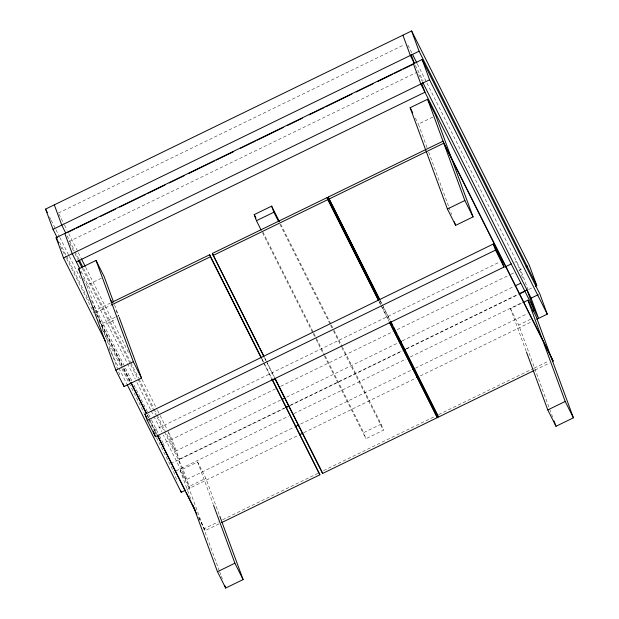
<?xml version="1.0" encoding="UTF-8"?>
<svg xmlns="http://www.w3.org/2000/svg" width="619" height="619" viewBox="0 0 619 619"><rect width="100%" height="100%" fill="white"/><g stroke="black" fill="none" stroke-linecap="round" stroke-linejoin="round"><path stroke-width="0.46" stroke-dasharray="3.1 2.32" d="M58.41 213.029L404.4 44.638M68.91 241.619L417.508 71.959M119.753 374.789L86.815 285.266L101.756 277.993M427.025 147.601L418.374 124.094L434.971 116.016M110.553 302.985L94.908 310.606L122.175 364.893M95.651 312.626L110.43 305.438M115.103 317.261L101.423 323.923L102.166 325.942L115.846 319.288M115.962 316.843L118.523 315.597L115.498 309.57M154.077 430.205L500.067 261.814M514.76 262.224L516.501 261.38L523.303 279.873M275.463 388.871L163.3 443.459L164.267 446.098M280.678 386.326L392.817 331.745M397.166 329.633L510.172 274.627M511.046 274.209L513.654 272.94M518.869 270.402L522.985 268.398M280.546 400.098L175.355 451.297L167.904 431.041M286.628 397.143L397.901 342.98M402.249 340.868L514.389 286.288M284.461 408.014L178.404 459.631L185.862 479.887L294.528 427.002M290.551 405.05L402.69 350.47M406.172 348.776L518.312 294.195M170.751 463.716L284.655 408.277M289.87 405.739L402.01 351.159M406.358 349.039L518.498 294.458M528.85 289.421L532.023 287.881M176.175 470.889L288.57 416.185M293.785 413.647L405.925 359.066M410.273 356.954L522.413 302.374M526.142 351.166L510.505 308.664L522.126 303.008M190.513 498.457L180.199 470.425L197.631 461.936L205.841 478.294L219.482 515.364M300.61 424.038L411.883 369.883M415.357 368.189L527.504 313.609M552.659 417.245L518.722 325.014L531.172 318.955M219.35 570.873L188.408 486.774L205.841 478.294M186.799 489.606L298.629 435.172M303.844 432.635L415.991 378.054M420.332 375.942L532.479 321.362M381.142 424.154L383.378 430.228L365.945 438.716L363.709 432.635L381.142 424.154L342.624 347.46M219.056 523.867L205.152 530.638L204.402 528.611L218.314 521.84M222.662 519.728L318.282 473.187M323.567 470.618L434.832 416.463M438.631 414.614L533.385 368.498M534.251 368.073L548.163 361.303M535.002 370.1L549.78 362.904M407.875 45.094L411.767 52.847M417.392 64.051L426.483 82.141M426.917 83.008L520.61 269.551L528.061 289.808M415.326 65.343L423.117 80.857M418.808 74.543L422.266 81.437M415.349 118.067L418.374 124.094M510.505 308.664L518.722 325.014M380.205 300.432L381.931 303.875M382.364 304.734L390.156 320.247M380.081 300.733L382.681 305.902M383.115 306.761L390.04 320.549M379.014 301.012L381.606 306.181M382.039 307.039L388.964 320.828M379.323 302.173L380.623 304.757M381.056 305.624L388.84 321.129M280.732 224.24L330.933 324.194M331.366 325.06L333.533 329.362M333.966 330.229L342.191 346.601M279.935 224.279L330.144 324.24M330.577 325.099L333.169 330.275M333.602 331.134L341.394 346.648M341.827 347.507L383.378 430.228M262.866 231.862L313.508 332.682M313.941 333.54L324.758 355.082M325.192 355.948L363.709 432.635M262.51 232.767L312.711 332.72M313.144 333.587L315.744 338.755M316.177 339.614L323.961 355.128M324.395 355.987L365.945 438.716M265.125 358.579L265.992 360.304M266.425 361.163L274.217 376.677M264.576 358.022L266.743 362.332M267.176 363.191L274.101 376.979M262.023 359.02L271.54 377.977M261.899 359.322L263.199 361.906M263.632 362.773L271.424 378.279M58.844 213.895L64.036 224.233M64.469 225.092L67.069 230.268M68.794 233.711L77.886 251.809M78.319 252.668L80.911 257.837M85.677 267.315L129.386 354.354M141.937 379.339L157.087 409.499M157.52 410.358L159.679 414.668M160.112 415.535L167.037 429.315M168.724 432.673L172.012 439.219L179.464 459.476L165.405 431.482M67.162 235.87L74.52 250.517M74.953 251.384L78.845 259.137M83.604 268.615L130.346 361.682M130.779 362.541L138.571 378.054M139.004 378.913L153.721 408.215M154.154 409.074L156.746 414.243M157.18 415.109L164.971 430.615M69.777 243.344L74.535 252.823M74.969 253.682L78.002 259.717M82.327 268.337L130.369 363.98M130.802 364.846L156.769 416.548M157.203 417.407L182.512 467.809L189.963 488.058L163.354 435.08M81.128 271.354L127.003 362.695M127.437 363.554L135.221 379.068M136.954 382.511L150.804 410.088M151.237 410.954L153.404 415.256M153.829 416.123L161.621 431.629M180.199 470.425L188.408 486.774M83.356 278.38L86.815 285.266M49.481 216.851L50.781 219.436M51.215 220.302L55.54 228.914M55.973 229.781L59.439 236.667M59.865 237.534L68.957 255.624M69.39 256.49L81.074 279.749M91.457 300.432L132.141 381.42M133.866 384.871L148.15 413.299M148.583 414.165L151.175 419.334M151.609 420.193L158.967 434.84M159.4 435.706L162.867 442.6M123.901 368.336L130.4 381.265M147.276 414.869L148.575 417.454M149.009 418.312L157.226 434.685M198.776 517.414L204.402 528.611M96.518 314.351L122.051 365.195M123.785 368.638L130.276 381.567M147.152 415.171L149.318 419.481M149.752 420.34L157.11 434.987M198.66 517.716L205.152 530.638M59.532 242.277L66.024 255.198M66.457 256.065L88.958 300.865M98.908 320.688L129.634 381.861M148.676 419.775L154.301 430.971M154.735 431.838L156.034 434.422M60.414 246.3L66.047 257.504M66.473 258.363L93.74 312.649M101.965 329.022L121.432 367.794M121.866 368.653L144.374 413.461M156.491 437.587L173.8 472.049L177.359 481.737M108.983 348.412L118.5 367.369M118.933 368.228L126.725 383.741M428.688 152.127L448.651 206.375M448.984 207.28L451.646 214.514M197.631 461.936L213.269 504.439M219.683 571.77L221.014 575.391M221.347 576.297L222.345 579.005M114.538 304.765L119.274 317.624"/><path stroke-width="0.93" d="M144.993 414.281L493.289 244.018L501.808 260.963L504.044 267.044L155.446 436.704L147.229 420.355L144.993 414.281L147.16 418.583M147.229 420.355L495.525 250.091L493.289 244.018M57.366 237.967L53.041 229.355L45.589 209.098L411.612 30.95L529.322 265.311L536.774 285.568L535.187 286.334M53.041 229.355L419.071 51.207L411.612 30.95M105.516 341.518L63.54 257.945L56.089 237.688L422.119 59.54L539.822 293.901L547.273 314.158L536.82 319.242M67.603 232.442L74.559 229.053M76.292 228.21L96.285 218.476M100.634 216.364L115.413 209.168M119.761 207.056L145.836 194.358M147.577 193.515L164.964 185.05M169.312 182.938L184.091 175.742M188.439 173.63L214.514 160.932M216.255 160.089L233.642 151.624M240.598 148.243L255.376 141.047M257.109 140.203L283.192 127.514M287.541 125.394L302.32 118.206M309.268 114.817L324.047 107.629M325.787 106.778L351.871 94.088M356.211 91.968L373.597 83.511M377.946 81.391L392.725 74.203M394.465 73.352L401.421 69.97M403.155 69.119L414.459 63.625L411.217 54.812M63.54 257.945L429.571 79.797L422.119 59.54M76.361 261.876L424.959 92.216L421.717 83.403M119.274 317.624L141.503 378.062L124.079 386.542L115.861 370.193L78.605 268.917L96.03 260.429L104.247 276.786L113.54 302.057M410.157 107.745L427.59 99.257L435.799 115.606L473.063 216.882L455.638 225.37L447.421 209.013L410.157 107.745L412.757 112.906M261.21 230.183L256.452 220.704L254.216 214.623L271.64 206.142L279.432 221.656M256.452 220.704L273.877 212.216L271.64 206.142M111.428 302.567L209.655 254.757L261.156 357.295M264.143 357.163L212.332 253.45L327.072 197.608L378.58 300.145M329.014 199.047L328.271 197.028L443.011 141.178L553.254 361.21L443.761 143.206L329.014 199.047L379.648 299.867M111.296 305.012L210.398 256.784L209.655 254.757M213.075 255.477L327.822 199.628L327.072 197.608M115.861 370.193L133.294 361.705L96.03 260.429M447.421 209.013L464.854 200.533L427.59 99.257M272.221 380.267L275.703 378.58M389.583 323.149L391.316 322.306M505.197 266.874L511.286 263.918M526.15 266.851L527.736 266.085M282.287 399.255L284.895 397.986M399.642 342.137L401.383 341.293M515.263 285.862L520.478 283.324M285.336 407.588L288.81 405.894M403.557 350.045L405.298 349.201M519.179 293.777L527.001 289.971L534.452 310.22L532.719 311.071M286.388 407.434L288.996 406.165M520.239 293.615L524.579 291.503M413.399 63.78L420.858 84.037L538.561 318.398L531.11 298.141L538.244 294.675M522.954 302.606L527.937 300.176L536.147 316.533L573.411 417.81L555.986 426.29L547.769 409.94L526.475 352.064M295.395 426.576L298.869 424.882M412.749 369.458L414.49 368.607M127.158 384.6L181.251 492.306L185.213 490.38M299.503 434.755L302.977 433.06M416.858 377.629L418.599 376.785M221.664 522.598L319.891 474.788L271.973 378.843M274.526 377.838L322.569 473.489L437.316 417.639L389.831 322.553M390.473 321.416L438.507 417.059L534.127 370.518M547.769 409.94L565.201 401.452L543.908 343.584M219.815 516.269L243.105 579.57L225.672 588.05L217.462 571.701L234.887 563.213L213.601 505.344M419.071 51.207L536.774 285.568M429.571 79.797L547.273 314.158M412.633 54.573L416.958 63.184M414.459 63.625L410.351 55.447L402.899 35.19M422.7 82.296L531.11 298.141M495.525 250.091L504.044 267.044M464.854 200.533L473.063 216.882M565.201 401.452L573.411 417.81M328.271 197.028L379.772 299.565M391.022 321.973L392.756 325.416M393.622 327.142L397.081 334.036M397.947 335.761L438.507 417.059M327.822 199.628L378.457 300.447M389.274 321.996L437.316 417.639M273.877 212.216L278.643 221.695M254.216 214.623L255.949 218.074M212.332 253.45L259.067 346.516M259.934 348.242L263.4 355.136M275.084 378.402L321.393 470.602M210.398 256.784L261.466 358.463M271.857 379.145L319.891 474.788M110.314 299.248L112.039 302.691M234.887 563.213L243.105 579.57M133.294 361.705L141.503 378.062M81.344 258.703L85.244 266.456M65.862 233.286L61.753 225.115L54.302 204.858M79.278 260.003L82.737 266.89M78.435 260.576L81.894 267.47M79.828 268.77L72.261 253.697L64.802 233.448M78.605 268.917L80.764 273.219M45.589 209.098L47.323 212.541M131.259 382.983L146.409 413.144M157.659 435.552L185.36 490.697M186.226 492.422L195.318 510.52M130.71 382.426L146.293 413.446M157.543 435.853L196.927 514.265M56.089 237.688L58.689 242.857M527.937 300.176L542.909 340.868M553.99 420.866L555.986 426.29M454.307 221.749L455.638 225.37M321.826 471.461L322.569 473.489M224.674 585.334L225.672 588.05M193.174 505.692L217.462 571.701M180.601 490.542L181.251 492.306M153.527 431.497L155.446 436.704M123.08 383.826L124.079 386.542M93.214 307.566L93.956 309.593"/></g></svg>
